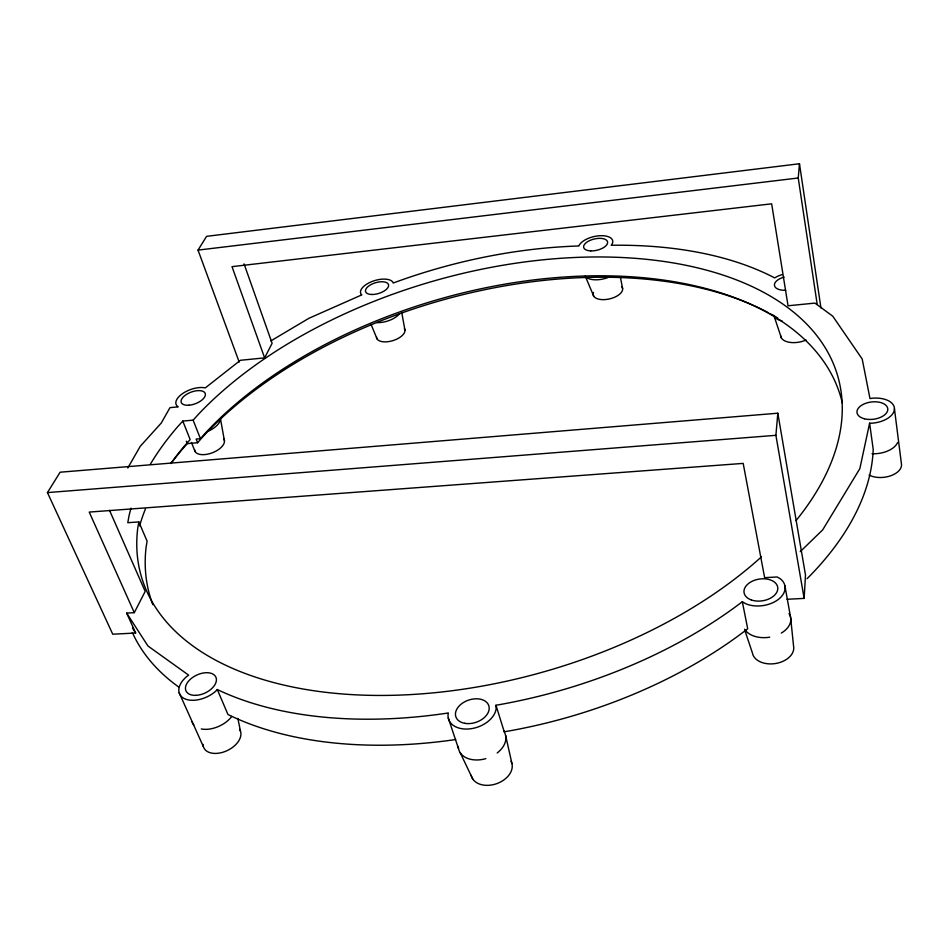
<?xml version="1.0" encoding="UTF-8"?>
<svg xmlns="http://www.w3.org/2000/svg" width="949" height="949" viewBox="0 0 949 949"><rect width="100%" height="100%" fill="white"/><g stroke="black" fill="none" stroke-linecap="round" stroke-linejoin="round"><path stroke-width="1.42" d="M786.994 599.27L804.147 598.392L805.499 575.023L777.824 413.206L60.107 472.211L47.45 492.59L112.741 634.205L135.66 633.019L126.668 613.09L134.295 612.663L145.185 591.393L109.538 510.36M804.147 598.392L775.902 435.318L777.824 413.206M817.208 304.439L798.239 177.997L799.473 163.75L206.597 236.337L198.033 250.109L239.184 362.043M131.021 508.118A361.593 202.149 -16.3 0 0 129.005 515.948L127.783 522.709L138.827 521.914L137.735 528.213A362.34 203.015 -16 0 0 357.856 694.929A362.34 203.015 -16 0 0 761.43 556.849M127.83 467.976L140.203 446.362L161.294 422.993L169.99 407.631L178.21 406.86A18.292 8.826 -20.6 0 1 182.445 393.693A18.292 8.826 -20.6 0 1 205.281 387.916L240.417 360.288L264.629 357.88L232.007 266.657L771.656 203.821L788.038 305.78L814.93 303.099L832.759 316.195L862.202 359.03L869.984 398.58L872.499 398.189A22.147 12.42 -7.1 0 1 894.444 408.889A22.147 12.42 -7.1 0 1 872.178 423.183L869.616 423.195L859.841 468.64L822.653 529.898L800.244 551.642M264.629 357.88L272.102 343.289L244.059 263.858M170.974 463.563A363.396 207.665 -16.3 0 1 182.683 448.818L187.333 443.61L197.582 442.732L196.135 439.055L200.429 438.687L205.945 432.471A359.469 205.055 -16 0 1 576.055 276.337A359.469 205.055 -16 0 1 842.368 403.147M197.582 442.732L203.774 435.757A364.143 208.543 -16 0 1 768.571 312.814M150.417 464.132A361.593 202.149 -16.3 0 1 177.558 426.848L182.801 421.071L193.133 420.146L198.721 413.966A362.34 203.015 -16 0 1 676.851 263.549A362.34 203.015 -16 0 1 796.009 520.61M134.295 612.663L89.218 512.08L743.186 463.397L764.633 577.668L777.16 576.98L780.161 578.676A24.377 15.706 -9 0 1 777.789 599.827A24.377 15.706 -9 0 1 745.736 603.73L742.332 601.713A353.74 202.256 -15.8 0 1 495.971 705.261L496.137 708.737A24.828 16.726 -18.8 0 1 469.518 728.903A24.828 16.726 -18.8 0 1 448.189 713.494L448.367 712.972A352.874 201.188 -16.5 0 1 217.297 689.532L215.589 691.323A23.5 14.128 -24.9 0 1 184.248 698.547A23.5 14.128 -24.9 0 1 186.526 676.684L188.661 675.154L147.973 646.02L126.668 613.09M270.833 340.916L308.947 318.283L361.83 294.866L361.071 294.154A17.129 7.983 -16.9 0 1 372.435 281.343A17.129 7.983 -16.9 0 1 392.886 282.161L393.183 283.027A338.947 185.696 -15.8 0 1 578.89 245.981L578.949 245.732A17.509 8.256 -13.2 0 1 599.424 235.755A17.509 8.256 -13.2 0 1 612.39 243.442L611.203 245.269A341.462 188.377 -15.3 0 1 774.669 277.903L777.634 276.266A19.36 9.704 -9.7 0 1 782.13 274.629M198.033 250.109L798.239 177.997M47.45 492.59L775.902 435.318M132.48 628.072L135.66 633.019M460.229 752.759L472.709 778.951M179.171 692.806L203.383 746.638M138.827 521.914L147.095 541.144L146.063 547.502A359.469 205.055 -16 0 0 152.813 604.655M217.297 689.532L227.974 714.514A349.457 203.525 -16.6 0 0 455.662 739.544M585.248 276.088L593.789 296.302M371.142 324.57L377.061 338.935M191.401 442.436L195.126 451.582M186.36 441.166L187.333 443.61M182.801 421.071L190.156 439.577L184.972 445.378A358.734 204.189 -16.3 0 0 170.927 463.326M193.133 420.146L200.429 438.687M745.001 630.836L752.415 652.924A20.866 14.033 -8.3 0 0 775.547 663.517A20.866 14.033 -8.3 0 0 793.578 646.21L790.612 617.467L784.918 585.818M773.826 315.329L781.43 338.069M448.26 717.966L458.521 748.69M495.971 705.261L504.251 731.798A350.311 204.593 -15.8 0 0 747.705 628.784L742.332 601.713M505.556 735.167L511.95 763.625M237.843 718.429L240.512 731.311M620.421 277.298L622.627 288.71M401.688 312.174L404.974 330.276M224.474 441L220.429 418.533A18.126 8.98 -20.8 0 1 208.021 431.285M799.473 163.75L820.932 307.903M869.616 423.195L873.199 449.363A347.737 201.508 -15.2 0 1 807.041 578.748M894.444 408.77L901.55 464.796A18.992 11.127 -6.4 0 1 889.83 476.066A18.992 11.127 -6.4 0 1 869.118 475.069M504.192 730.801L504.251 731.798M178.519 686.862A345.59 198.91 -17 0 1 132.35 632.497M769.888 313.526A364.143 208.543 -16 0 1 777.646 317.927M897.588 442.578A21.898 12.586 -6.8 0 1 872.024 453.752M806.069 339.991A16.619 8.719 -9.2 0 1 789.556 342.328A16.619 8.719 -9.2 0 1 780.707 335.887M782.023 320.916A19.17 9.858 -9.4 0 1 774.182 316.42M785.725 290.264A13.559 6.785 -9.7 0 1 774.443 285.341A13.559 6.785 -9.7 0 1 784.111 277.096M621.927 286.883A15.054 7.45 -13 0 1 608.558 299.113A15.054 7.45 -13 0 1 593.505 292.434M609.377 276.954A17.343 8.399 -13.1 0 1 587.087 277.808M404.369 328.496A14.721 7.201 -17 0 1 392.957 340.608A14.721 7.201 -17 0 1 376.504 337.132M399.221 314.083A16.975 8.126 -17 0 1 376.836 322.601M223.845 439.019A15.718 7.96 -20.9 0 1 211.805 452.993A15.718 7.96 -20.9 0 1 194.557 449.577M788.999 613.576A24.069 15.872 -8.7 0 1 781.324 633.078M769.71 637.182A24.069 15.872 -8.7 0 1 744.621 629.234M511.025 761.193A21.234 14.935 -19.1 0 1 496.718 783.66A21.234 14.935 -19.1 0 1 471.202 775.345M504.5 732.414A24.508 16.892 -19 0 1 497.205 752.96M485.841 758.642A24.508 16.892 -19 0 1 458.272 746.46M239.539 729.342A20.131 12.634 -25.7 0 1 225.803 751.217A20.131 12.634 -25.7 0 1 203.039 744.407M231.817 716.388A23.215 14.294 -25.3 0 1 201.271 728.951M193.81 724.989A23.215 14.294 -25.3 0 1 192.006 721.703M139.61 525.876A358.734 204.189 -16.3 0 1 145.482 508.818M864.361 418.77A15.504 8.695 -7.1 0 0 887.801 409.505A15.504 8.695 -7.1 0 0 864.966 403.586A15.504 8.695 -7.1 0 0 864.361 418.77M590.788 250.892A12.254 5.777 -13.2 0 0 607.55 241.829A12.254 5.777 -13.2 0 0 588.522 241.141A12.254 5.777 -13.2 0 0 590.788 250.892M371.273 294.475A11.993 5.587 -16.9 0 0 388.627 285.4A11.993 5.587 -16.9 0 0 371.225 284.475A11.993 5.587 -16.9 0 0 371.273 294.475M189.041 405.199A12.812 6.18 -20.6 0 0 205.233 393.467A12.812 6.18 -20.6 0 0 185.423 395.128A12.812 6.18 -20.6 0 0 189.041 405.199M751.359 599.97A17.058 10.997 -9 0 0 777.765 589.199A17.058 10.997 -9 0 0 753.494 580.658A17.058 10.997 -9 0 0 751.359 599.97M464.642 723.304A17.379 11.708 -18.8 0 0 489.174 707.598A17.379 11.708 -18.8 0 0 463.124 702.723A17.379 11.708 -18.8 0 0 464.642 723.304M195.684 695.356A16.453 9.893 -24.9 0 0 216.182 677.977A16.453 9.893 -24.9 0 0 190.939 678.749A16.453 9.893 -24.9 0 0 195.684 695.356"/></g></svg>
